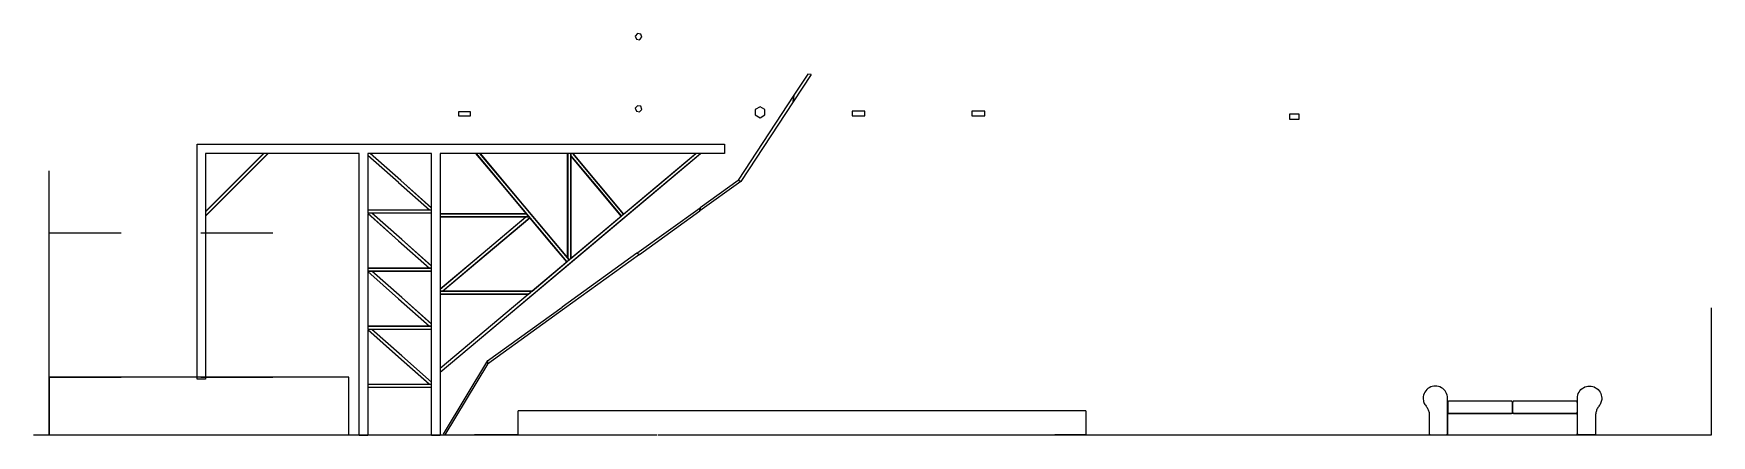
# Model space of a CAD drawing. Extents: x 174619 to 195619, y -3154 to 1866.
import ezdxf

# ---------------------------------------------------------------- set-up
doc = ezdxf.new("R2010")
doc.units = 0
doc.layers.add('SECTIONCUTEDGES', color=7, linetype='CONTINUOUS')

msp = doc.modelspace()

# ---------------------------------------------------------------- linework, layer by layer
at = {"layer": 'SECTIONCUTEDGES'}
for p, q in [((182176, 1866), (182149, 1835)), ((182149, 1835), (182163, 1796)), ((182163, 1796), (182203, 1788)), ((182217, 1859), (182176, 1866)), ((182203, 1788), (182230, 1820)), ((182230, 1820), (182217, 1859)), ((184349, 1355), (184126, 1016)), ((184309, 1361), (184135, 1097)), ((184349, 1355), (184309, 1361)), ((184135, 1097), (183437, 34)), ((184135, 1097), (184126, 1016)), ((184126, 1016), (184135, 1097)), ((179937, 889), (179937, 839)), ((180087, 889), (179937, 889)), ((180087, 839), (180087, 889)), ((182176, 966), (182149, 935)), ((182149, 935), (182163, 896)), ((182163, 896), (182203, 888)), ((182217, 959), (182176, 966)), ((182203, 888), (182230, 920)), ((182230, 920), (182217, 959)), ((184126, 1016), (183471, 19)), ((183711, 953), (183652, 919)), ((183652, 919), (183652, 850)), ((183652, 850), (183712, 816)), ((183771, 919), (183711, 953)), ((183712, 816), (183771, 851)), ((183771, 851), (183771, 919)), ((184863, 899), (184863, 839)), ((185023, 899), (184863, 899)), ((185023, 839), (185023, 899)), ((186363, 899), (186363, 839)), ((186523, 899), (186363, 899)), ((186523, 839), (186523, 899)), ((190338, 858), (190338, 798)), ((190458, 858), (190338, 858)), ((190458, 798), (190458, 858)), ((179937, 839), (180087, 839)), ((184863, 839), (185023, 839)), ((186363, 839), (186523, 839)), ((190338, 798), (190458, 798)), ((176666, 487), (179969, 487)), ((176666, 481), (176666, 487)), ((176666, 429), (176666, 481)), ((176666, 481), (176666, 481)), ((176666, 375), (176666, 429)), ((179969, 487), (183266, 487)), ((183266, 487), (183266, 481)), ((183266, 481), (183266, 427)), ((183266, 481), (183266, 481)), ((183266, 427), (183266, 375)), ((176666, 177), (176666, 375)), ((177192, 369), (176772, 369)), ((176772, 369), (176772, -51)), ((177134, 6), (177498, 369)), ((177501, 369), (177136, 4)), ((177162, -20), (177551, 369)), ((177554, 369), (177163, -22)), ((177498, 369), (177192, 369)), ((177526, 369), (177501, 369)), ((177551, 369), (177526, 369)), ((178035, 369), (177554, 369)), ((178695, 369), (178035, 369)), ((178695, -1394), (178695, 369)), ((178801, 369), (178801, 358)), ((178816, 369), (178801, 369)), ((178801, 358), (178801, 347)), ((178801, 347), (179187, 6)), ((178801, 344), (178801, 4)), ((179186, 4), (178801, 344)), ((178831, 369), (178816, 369)), ((179215, 29), (178831, 369)), ((179157, 369), (178834, 369)), ((178834, 369), (179217, 30)), ((179601, 369), (179157, 369)), ((179601, -24), (179601, 369)), ((179967, 369), (179707, 369)), ((179707, 369), (179707, -67)), ((180155, 369), (179967, 369)), ((180471, -7), (180155, 369)), ((180157, 369), (180726, -309)), ((180181, 369), (180157, 369)), ((180204, 369), (180181, 369)), ((180762, -295), (180204, 369)), ((180756, 369), (180207, 369)), ((180207, 369), (180756, -284)), ((181303, 369), (180756, 369)), ((181303, -284), (181303, 369)), ((181305, 369), (181305, -286)), ((181323, 369), (181305, 369)), ((182910, 369), (181307, -976)), ((181341, 369), (181323, 369)), ((181339, -996), (182966, 369)), ((181341, -287), (181341, 369)), ((181343, 369), (181343, 355)), ((181354, 369), (181343, 369)), ((181343, 355), (181343, 341)), ((181343, 341), (181659, -36)), ((181659, -38), (181343, 338)), ((181343, 338), (181343, -304)), ((181366, 369), (181354, 369)), ((181684, -10), (181366, 369)), ((182139, 369), (181369, 369)), ((181369, 369), (181686, -9)), ((182907, 369), (182139, 369)), ((182970, 369), (182169, -302)), ((182456, -9), (182907, 369)), ((182938, 369), (182910, 369)), ((182966, 369), (182938, 369)), ((183094, 369), (182970, 369)), ((183266, 369), (183094, 369)), ((183266, 375), (183266, 369)), ((183266, 375), (183266, 375)), ((174811, 153), (174811, -3147)), ((176666, -1039), (176666, 177)), ((176772, -357), (177134, 6)), ((177136, 4), (176772, -360)), ((178801, 4), (178801, -337)), ((179571, -337), (179186, 4)), ((179187, 6), (179574, -337)), ((179601, -313), (179215, 29)), ((179217, 30), (179601, -310)), ((183471, 19), (182958, -350)), ((183439, 33), (182963, -309)), ((183471, 19), (183437, 34)), ((183471, 19), (183439, 33)), ((176772, -410), (177162, -20)), ((177163, -22), (176772, -413)), ((176772, -51), (176772, -357)), ((179601, -310), (179601, -24)), ((179707, -67), (179707, -384)), ((180787, -384), (180471, -7)), ((181659, -36), (181975, -413)), ((181974, -414), (181659, -38)), ((182003, -390), (181684, -10)), ((181686, -9), (182004, -388)), ((182004, -388), (182456, -9)), ((176772, -360), (176772, -385)), ((176772, -385), (176772, -410)), ((176772, -413), (176772, -1270)), ((178801, -337), (179187, -337)), ((179202, -339), (178801, -339)), ((178801, -339), (178801, -357)), ((178801, -357), (178801, -375)), ((178801, -375), (179201, -375)), ((178827, -377), (178801, -377)), ((178801, -377), (178801, -378)), ((178801, -378), (178801, -379)), ((178801, -379), (179188, -721)), ((178801, -382), (178801, -722)), ((179187, -723), (178801, -382)), ((178853, -377), (178827, -377)), ((179227, -707), (178853, -377)), ((179229, -377), (178856, -377)), ((178856, -377), (179228, -706)), ((179187, -337), (179571, -337)), ((179201, -375), (179601, -375)), ((179601, -339), (179202, -339)), ((179601, -377), (179229, -377)), ((179574, -337), (179588, -337)), ((179588, -337), (179601, -337)), ((179601, -325), (179601, -313)), ((179601, -337), (179601, -325)), ((179601, -357), (179601, -339)), ((179601, -375), (179601, -357)), ((179601, -707), (179601, -377)), ((179707, -384), (180248, -384)), ((180249, -386), (179707, -386)), ((179707, -386), (179707, -405)), ((179707, -405), (179707, -422)), ((180248, -384), (180787, -384)), ((180789, -386), (180249, -386)), ((182169, -302), (180536, -1673)), ((180726, -309), (181294, -985)), ((180756, -284), (181303, -937)), ((181321, -962), (180762, -295)), ((180804, -405), (180789, -386)), ((180819, -422), (180804, -405)), ((181303, -937), (181303, -284)), ((181305, -286), (181305, -939)), ((181341, -945), (181341, -287)), ((181343, -304), (181343, -944)), ((181659, -678), (181974, -414)), ((181975, -413), (181989, -401)), ((181989, -401), (182003, -390)), ((182170, -879), (182963, -309)), ((182202, -894), (182958, -350)), ((182963, -309), (182958, -350)), ((182958, -350), (182963, -309)), ((175714, -627), (174814, -627)), ((177614, -627), (176714, -627)), ((179707, -422), (180262, -422)), ((179707, -424), (179707, -874)), ((180244, -424), (179707, -424)), ((180780, -424), (180244, -424)), ((180244, -874), (180780, -424)), ((180783, -424), (180246, -875)), ((180262, -422), (180819, -422)), ((180283, -892), (180828, -434)), ((180830, -435), (180285, -892)), ((180802, -424), (180783, -424)), ((180821, -424), (180802, -424)), ((180825, -429), (180821, -424)), ((180828, -434), (180825, -429)), ((181061, -710), (180830, -435)), ((178801, -722), (178801, -1063)), ((179571, -1063), (179187, -723)), ((179188, -721), (179574, -1063)), ((179601, -1039), (179227, -707)), ((179228, -706), (179601, -1036)), ((179601, -1036), (179601, -707)), ((181292, -986), (181061, -710)), ((181343, -944), (181659, -678)), ((176666, -2450), (176666, -1039)), ((179601, -1051), (179601, -1039)), ((179707, -874), (179707, -1325)), ((179707, -1325), (180244, -874)), ((180246, -875), (179707, -1327)), ((181307, -976), (179707, -2318)), ((179707, -2365), (181339, -996)), ((179735, -1351), (180283, -892)), ((180285, -892), (179739, -1351)), ((181075, -1168), (181292, -986)), ((182170, -879), (181234, -1552)), ((182202, -894), (181265, -1568)), ((181294, -985), (181307, -973)), ((181305, -939), (181314, -950)), ((181307, -973), (181321, -962)), ((181314, -950), (181323, -960)), ((181323, -960), (181332, -953)), ((181332, -953), (181341, -945)), ((182170, -879), (182202, -894)), ((182170, -879), (182202, -894)), ((178801, -1063), (179186, -1063)), ((179202, -1065), (178801, -1065)), ((178801, -1065), (178801, -1083)), ((178801, -1083), (178801, -1101)), ((178801, -1101), (179201, -1101)), ((178827, -1103), (178801, -1103)), ((178801, -1103), (178801, -1104)), ((178801, -1104), (178801, -1105)), ((178801, -1105), (179188, -1447)), ((178801, -1108), (178801, -1448)), ((179187, -1449), (178801, -1108)), ((178853, -1103), (178827, -1103)), ((179227, -1433), (178853, -1103)), ((179229, -1103), (178856, -1103)), ((178856, -1103), (179228, -1432)), ((179186, -1063), (179571, -1063)), ((179201, -1101), (179601, -1101)), ((179601, -1065), (179202, -1065)), ((179601, -1103), (179229, -1103)), ((179574, -1063), (179588, -1063)), ((179588, -1063), (179601, -1063)), ((179601, -1063), (179601, -1051)), ((179601, -1083), (179601, -1065)), ((179601, -1101), (179601, -1083)), ((179601, -1433), (179601, -1103)), ((180857, -1351), (181075, -1168)), ((176772, -1270), (176772, -2450)), ((178695, -3154), (178695, -1394)), ((178801, -1448), (178801, -1789)), ((179571, -1789), (179187, -1449)), ((179188, -1447), (179574, -1789)), ((179601, -1765), (179227, -1433)), ((179228, -1432), (179601, -1762)), ((179601, -1762), (179601, -1433)), ((179707, -1327), (179707, -1339)), ((179707, -1339), (179707, -1351)), ((179707, -1351), (179721, -1351)), ((180280, -1353), (179707, -1353)), ((179707, -1353), (179707, -1371)), ((179707, -1371), (179707, -1389)), ((179707, -1389), (180261, -1389)), ((179707, -1391), (179707, -1853)), ((180258, -1391), (179707, -1391)), ((179721, -1351), (179735, -1351)), ((179739, -1351), (180299, -1351)), ((180810, -1391), (180258, -1391)), ((180259, -1853), (180810, -1391)), ((180261, -1389), (180812, -1389)), ((180855, -1353), (180280, -1353)), ((180299, -1351), (180857, -1351)), ((180812, -1389), (180834, -1371)), ((180834, -1371), (180855, -1353)), ((180299, -2224), (181234, -1552)), ((181265, -1568), (180299, -2262)), ((180536, -1673), (180512, -1693)), ((195619, -3147), (195619, -1562)), ((178801, -1789), (179186, -1789)), ((179202, -1791), (178801, -1791)), ((178801, -1791), (178801, -1809)), ((178801, -1809), (178801, -1827)), ((178801, -1827), (179201, -1827)), ((178827, -1829), (178801, -1829)), ((178801, -1829), (178801, -1830)), ((178801, -1830), (178801, -1831)), ((178801, -1831), (179188, -2173)), ((178801, -1834), (178801, -2174)), ((179187, -2175), (178801, -1834)), ((178853, -1829), (178827, -1829)), ((179227, -2159), (178853, -1829)), ((179229, -1829), (178856, -1829)), ((178856, -1829), (179228, -2158)), ((179186, -1789), (179571, -1789)), ((179201, -1827), (179601, -1827)), ((179601, -1791), (179202, -1791)), ((179601, -1829), (179229, -1829)), ((179574, -1789), (179588, -1789)), ((179588, -1789), (179601, -1789)), ((179601, -1777), (179601, -1765)), ((179601, -1789), (179601, -1777)), ((179601, -1809), (179601, -1791)), ((179601, -1827), (179601, -1809)), ((179601, -2159), (179601, -1829)), ((180512, -1693), (179707, -2368)), ((179707, -1853), (179707, -2316)), ((179707, -2316), (180259, -1853)), ((178801, -2174), (178801, -2515)), ((179571, -2515), (179187, -2175)), ((179188, -2173), (179574, -2515)), ((179601, -2491), (179227, -2159)), ((179228, -2158), (179601, -2488)), ((179601, -2488), (179601, -2159)), ((180299, -2218), (179746, -3137)), ((180299, -2262), (179767, -3147)), ((180299, -2218), (180299, -2262)), ((180299, -2224), (180299, -2262)), ((174814, -2427), (174814, -3147)), ((178564, -2427), (174814, -2427)), ((174814, -2427), (175714, -2427)), ((176671, -2450), (176666, -2450)), ((176718, -2450), (176671, -2450)), ((176671, -2450), (176671, -2450)), ((176714, -2427), (177614, -2427)), ((176766, -2450), (176718, -2450)), ((176772, -2450), (176766, -2450)), ((176766, -2450), (176766, -2450)), ((178564, -3147), (178564, -2427)), ((178801, -2515), (179186, -2515)), ((179202, -2517), (178801, -2517)), ((178801, -2517), (178801, -2535)), ((179186, -2515), (179571, -2515)), ((179601, -2517), (179202, -2517)), ((179574, -2515), (179588, -2515)), ((179588, -2515), (179601, -2515)), ((179601, -2503), (179601, -2491)), ((179601, -2515), (179601, -2503)), ((179601, -2535), (179601, -2517)), ((179707, -2318), (179707, -2342)), ((179707, -2342), (179707, -2365)), ((179707, -2368), (179707, -2699)), ((178801, -2535), (178801, -2553)), ((178801, -2553), (179201, -2553)), ((178801, -2555), (178801, -2807)), ((179201, -2555), (178801, -2555)), ((179201, -2553), (179601, -2553)), ((179601, -2555), (179201, -2555)), ((179601, -2553), (179601, -2535)), ((179601, -2807), (179601, -2555)), ((179707, -2699), (179707, -3154)), ((192012, -2670), (192010, -2690)), ((192010, -2690), (192011, -2703)), ((192011, -2703), (192013, -2716)), ((192016, -2650), (192012, -2670)), ((192013, -2716), (192016, -2730)), ((192022, -2631), (192016, -2650)), ((192016, -2730), (192020, -2742)), ((192031, -2614), (192022, -2631)), ((192042, -2597), (192031, -2614)), ((192055, -2582), (192042, -2597)), ((192070, -2569), (192055, -2582)), ((192087, -2558), (192070, -2569)), ((192105, -2549), (192087, -2558)), ((192123, -2543), (192105, -2549)), ((192143, -2539), (192123, -2543)), ((192163, -2537), (192143, -2539)), ((192183, -2539), (192163, -2537)), ((192202, -2543), (192183, -2539)), ((192221, -2549), (192202, -2543)), ((192239, -2558), (192221, -2549)), ((192256, -2569), (192239, -2558)), ((192271, -2582), (192256, -2569)), ((192284, -2597), (192271, -2582)), ((192295, -2614), (192284, -2597)), ((192304, -2632), (192295, -2614)), ((192310, -2650), (192304, -2632)), ((192314, -2670), (192310, -2650)), ((192315, -2690), (192314, -2670)), ((192315, -3128), (192315, -2690)), ((192326, -2729), (192324, -2730)), ((192328, -2727), (192326, -2729)), ((192330, -2726), (192328, -2727)), ((192332, -2725), (192330, -2726)), ((192335, -2725), (192332, -2725)), ((192337, -2725), (192335, -2725)), ((193109, -2725), (192337, -2725)), ((193111, -2725), (193109, -2725)), ((193114, -2726), (193111, -2725)), ((193116, -2726), (193114, -2726)), ((193119, -2727), (193116, -2726)), ((193121, -2729), (193119, -2727)), ((193123, -2730), (193121, -2729)), ((193137, -2729), (193135, -2730)), ((193139, -2727), (193137, -2729)), ((193141, -2726), (193139, -2727)), ((193144, -2726), (193141, -2726)), ((193146, -2725), (193144, -2726)), ((193149, -2725), (193146, -2725)), ((193920, -2725), (193149, -2725)), ((193923, -2725), (193920, -2725)), ((193925, -2726), (193923, -2725)), ((193928, -2726), (193925, -2726)), ((193930, -2728), (193928, -2726)), ((193932, -2729), (193930, -2728)), ((193934, -2730), (193932, -2729)), ((193941, -2690), (193942, -2670)), ((193941, -3128), (193941, -2690)), ((193942, -2670), (193946, -2651)), ((193946, -2651), (193952, -2632)), ((193952, -2632), (193961, -2614)), ((193961, -2614), (193972, -2597)), ((193972, -2597), (193985, -2582)), ((193985, -2582), (194000, -2569)), ((194000, -2569), (194017, -2558)), ((194017, -2558), (194035, -2549)), ((194035, -2549), (194054, -2543)), ((194054, -2543), (194073, -2539)), ((194073, -2539), (194093, -2538)), ((194093, -2538), (194113, -2539)), ((194113, -2539), (194133, -2543)), ((194133, -2543), (194152, -2549)), ((194152, -2549), (194169, -2558)), ((194169, -2558), (194186, -2569)), ((194186, -2569), (194201, -2582)), ((194201, -2582), (194214, -2597)), ((194214, -2597), (194225, -2614)), ((194225, -2614), (194234, -2632)), ((194234, -2632), (194240, -2651)), ((194240, -2730), (194236, -2743)), ((194240, -2651), (194244, -2670)), ((194243, -2717), (194240, -2730)), ((194245, -2704), (194243, -2717)), ((194244, -2670), (194246, -2690)), ((194246, -2690), (194245, -2704)), ((178801, -2807), (178801, -3154)), ((179601, -3154), (179601, -2807)), ((187790, -2847), (180684, -2847)), ((180684, -3147), (180684, -2847)), ((187790, -2847), (187790, -3147)), ((192020, -2742), (192025, -2755)), ((192025, -2755), (192031, -2767)), ((192031, -2767), (192038, -2778)), ((192038, -2778), (192046, -2789)), ((192046, -2789), (192053, -2797)), ((192053, -2797), (192059, -2807)), ((192059, -2807), (192065, -2816)), ((192065, -2816), (192070, -2826)), ((192070, -2826), (192074, -2836)), ((192074, -2836), (192078, -2847)), ((192078, -2847), (192081, -2857)), ((192081, -2857), (192084, -2868)), ((192084, -2868), (192085, -2879)), ((192085, -2879), (192087, -2890)), ((192087, -2890), (192087, -2901)), ((192087, -2901), (192087, -2913)), ((192087, -2913), (192087, -3134)), ((192316, -2892), (192315, -2894)), ((192315, -2894), (192315, -2896)), ((192315, -2896), (192315, -3131)), ((192317, -2888), (192316, -2890)), ((192316, -2890), (192316, -2892)), ((192318, -2887), (192317, -2888)), ((192319, -2741), (192318, -2744)), ((192318, -2744), (192318, -2861)), ((192318, -2861), (192319, -2864)), ((192320, -2885), (192318, -2887)), ((192320, -2737), (192319, -2739)), ((192319, -2739), (192319, -2741)), ((192319, -2864), (192319, -2866)), ((192319, -2866), (192320, -2869)), ((192321, -2734), (192320, -2737)), ((192320, -2869), (192321, -2871)), ((192321, -2884), (192320, -2885)), ((192322, -2732), (192321, -2734)), ((192321, -2871), (192322, -2873)), ((192323, -2882), (192321, -2884)), ((192324, -2730), (192322, -2732)), ((192322, -2873), (192324, -2875)), ((192325, -2882), (192323, -2882)), ((192324, -2875), (192326, -2876)), ((192327, -2881), (192325, -2882)), ((192326, -2876), (192328, -2878)), ((192329, -2880), (192327, -2881)), ((192328, -2878), (192330, -2879)), ((192331, -2880), (192329, -2880)), ((192330, -2879), (192332, -2880)), ((193925, -2881), (192331, -2880)), ((192332, -2880), (192335, -2880)), ((192335, -2880), (192337, -2880)), ((192337, -2880), (193109, -2880)), ((193109, -2880), (193111, -2880)), ((193111, -2880), (193114, -2880)), ((193114, -2880), (193116, -2879)), ((193116, -2879), (193119, -2878)), ((193119, -2878), (193121, -2877)), ((193121, -2877), (193123, -2875)), ((193125, -2732), (193123, -2730)), ((193123, -2875), (193125, -2873)), ((193126, -2734), (193125, -2732)), ((193125, -2873), (193126, -2871)), ((193128, -2737), (193126, -2734)), ((193126, -2871), (193127, -2869)), ((193127, -2869), (193128, -2866)), ((193129, -2739), (193128, -2737)), ((193128, -2866), (193129, -2864)), ((193129, -2741), (193129, -2739)), ((193130, -2744), (193129, -2741)), ((193129, -2864), (193130, -2861)), ((193131, -2737), (193130, -2739)), ((193130, -2739), (193130, -2741)), ((193130, -2741), (193130, -2744)), ((193130, -2744), (193130, -2861)), ((193130, -2861), (193130, -2744)), ((193130, -2861), (193130, -2864)), ((193130, -2864), (193130, -2866)), ((193130, -2866), (193131, -2869)), ((193132, -2734), (193131, -2737)), ((193131, -2869), (193132, -2871)), ((193134, -2732), (193132, -2734)), ((193132, -2871), (193134, -2873)), ((193135, -2730), (193134, -2732)), ((193134, -2873), (193135, -2875)), ((193135, -2875), (193137, -2877)), ((193137, -2877), (193139, -2878)), ((193139, -2878), (193141, -2879)), ((193141, -2879), (193144, -2880)), ((193144, -2880), (193146, -2880)), ((193146, -2880), (193149, -2880)), ((193149, -2880), (193920, -2881)), ((193920, -2881), (193923, -2880)), ((193923, -2880), (193925, -2880)), ((193925, -2880), (193928, -2879)), ((193927, -2881), (193925, -2881)), ((193929, -2881), (193927, -2881)), ((193928, -2879), (193930, -2878)), ((193931, -2882), (193929, -2881)), ((193930, -2878), (193932, -2877)), ((193933, -2883), (193931, -2882)), ((193932, -2877), (193934, -2875)), ((193935, -2884), (193933, -2883)), ((193936, -2732), (193934, -2730)), ((193934, -2875), (193936, -2873)), ((193936, -2885), (193935, -2884)), ((193937, -2734), (193936, -2732)), ((193936, -2873), (193937, -2871)), ((193938, -2887), (193936, -2885)), ((193939, -2737), (193937, -2734)), ((193937, -2871), (193939, -2869)), ((193939, -2889), (193938, -2887)), ((193940, -2739), (193939, -2737)), ((193939, -2869), (193940, -2867)), ((193940, -2890), (193939, -2889)), ((193940, -2741), (193940, -2739)), ((193941, -2744), (193940, -2741)), ((193940, -2864), (193941, -2862)), ((193940, -2867), (193940, -2864)), ((193940, -2892), (193940, -2890)), ((193941, -2894), (193940, -2892)), ((193941, -2862), (193941, -2744)), ((193941, -2896), (193941, -2894)), ((193941, -3131), (193941, -2896)), ((194171, -2880), (194169, -2891)), ((194169, -2891), (194169, -2902)), ((194169, -2902), (194169, -2913)), ((194169, -2913), (194169, -3135)), ((194172, -2869), (194171, -2880)), ((194175, -2858), (194172, -2869)), ((194178, -2847), (194175, -2858)), ((194182, -2837), (194178, -2847)), ((194186, -2826), (194182, -2837)), ((194191, -2816), (194186, -2826)), ((194197, -2807), (194191, -2816)), ((194203, -2798), (194197, -2807)), ((194210, -2789), (194203, -2798)), ((194218, -2778), (194210, -2789)), ((194225, -2767), (194218, -2778)), ((194231, -2755), (194225, -2767)), ((194236, -2743), (194231, -2755)), ((174619, -3147), (174814, -3147)), ((174814, -3147), (174837, -3147)), ((174837, -3147), (178537, -3147)), ((175442, -3147), (179400, -3147)), ((178537, -3147), (178564, -3147)), ((179400, -3147), (180137, -3147)), ((179422, -3147), (182422, -3147)), ((179746, -3137), (179767, -3147)), ((180684, -3147), (180137, -3147)), ((182437, -3147), (195619, -3147)), ((187790, -3147), (187402, -3147)), ((192087, -3134), (192087, -3136)), ((192087, -3136), (192087, -3138)), ((192087, -3138), (192088, -3139)), ((192088, -3139), (192088, -3141)), ((192088, -3141), (192089, -3142)), ((192089, -3142), (192090, -3143)), ((192090, -3143), (192092, -3144)), ((192092, -3144), (192093, -3145)), ((192093, -3145), (192094, -3146)), ((192094, -3146), (192096, -3147)), ((192096, -3147), (192098, -3147)), ((192098, -3147), (192099, -3147)), ((192099, -3147), (192296, -3147)), ((192296, -3147), (192299, -3147)), ((192299, -3147), (192301, -3146)), ((192301, -3146), (192303, -3146)), ((192303, -3146), (192306, -3145)), ((192306, -3145), (192308, -3143)), ((192308, -3143), (192310, -3141)), ((192310, -3141), (192311, -3140)), ((192311, -3140), (192313, -3138)), ((192313, -3138), (192314, -3135)), ((192314, -3133), (192315, -3130)), ((192314, -3135), (192314, -3133)), ((192315, -3130), (192315, -3128)), ((192315, -3131), (192315, -3133)), ((192315, -3133), (192316, -3135)), ((192316, -3135), (192316, -3137)), ((192316, -3137), (192317, -3139)), ((192317, -3139), (192318, -3141)), ((192318, -3141), (192320, -3142)), ((192320, -3142), (192321, -3144)), ((192321, -3144), (192323, -3145)), ((192323, -3145), (192325, -3146)), ((192325, -3146), (192327, -3147)), ((192327, -3147), (192329, -3147)), ((192329, -3147), (192331, -3147)), ((192331, -3147), (193925, -3147)), ((193925, -3147), (193927, -3147)), ((193927, -3147), (193929, -3147)), ((193929, -3147), (193931, -3146)), ((193931, -3146), (193933, -3145)), ((193933, -3145), (193935, -3144)), ((193935, -3144), (193936, -3143)), ((193936, -3143), (193937, -3141)), ((193937, -3141), (193939, -3139)), ((193939, -3139), (193940, -3138)), ((193940, -3136), (193941, -3134)), ((193940, -3138), (193940, -3136)), ((193941, -3131), (193941, -3128)), ((193941, -3133), (193941, -3131)), ((193941, -3134), (193941, -3131)), ((193942, -3136), (193941, -3133)), ((193943, -3138), (193942, -3136)), ((193945, -3140), (193943, -3138)), ((193946, -3142), (193945, -3140)), ((193948, -3143), (193946, -3142)), ((193950, -3145), (193948, -3143)), ((193953, -3146), (193950, -3145)), ((193955, -3147), (193953, -3146)), ((193957, -3147), (193955, -3147)), ((193960, -3147), (193957, -3147)), ((194157, -3147), (193960, -3147)), ((194158, -3147), (194157, -3147)), ((194160, -3147), (194158, -3147)), ((194162, -3146), (194160, -3147)), ((194163, -3146), (194162, -3146)), ((194164, -3145), (194163, -3146)), ((194166, -3144), (194164, -3145)), ((194167, -3142), (194166, -3144)), ((194168, -3141), (194167, -3142)), ((194169, -3138), (194168, -3139)), ((194168, -3139), (194168, -3141)), ((194169, -3135), (194169, -3136)), ((194169, -3136), (194169, -3138)), ((178701, -3154), (178695, -3154)), ((178748, -3154), (178701, -3154)), ((178701, -3154), (178701, -3154)), ((178796, -3154), (178748, -3154)), ((178801, -3154), (178796, -3154)), ((178796, -3154), (178796, -3154)), ((179607, -3154), (179601, -3154)), ((179654, -3154), (179607, -3154)), ((179607, -3154), (179607, -3154)), ((179702, -3154), (179654, -3154)), ((179707, -3154), (179702, -3154)), ((179702, -3154), (179702, -3154))]:
    msp.add_line(p, q, dxfattribs=at)

doc.saveas('drawing.dxf')
